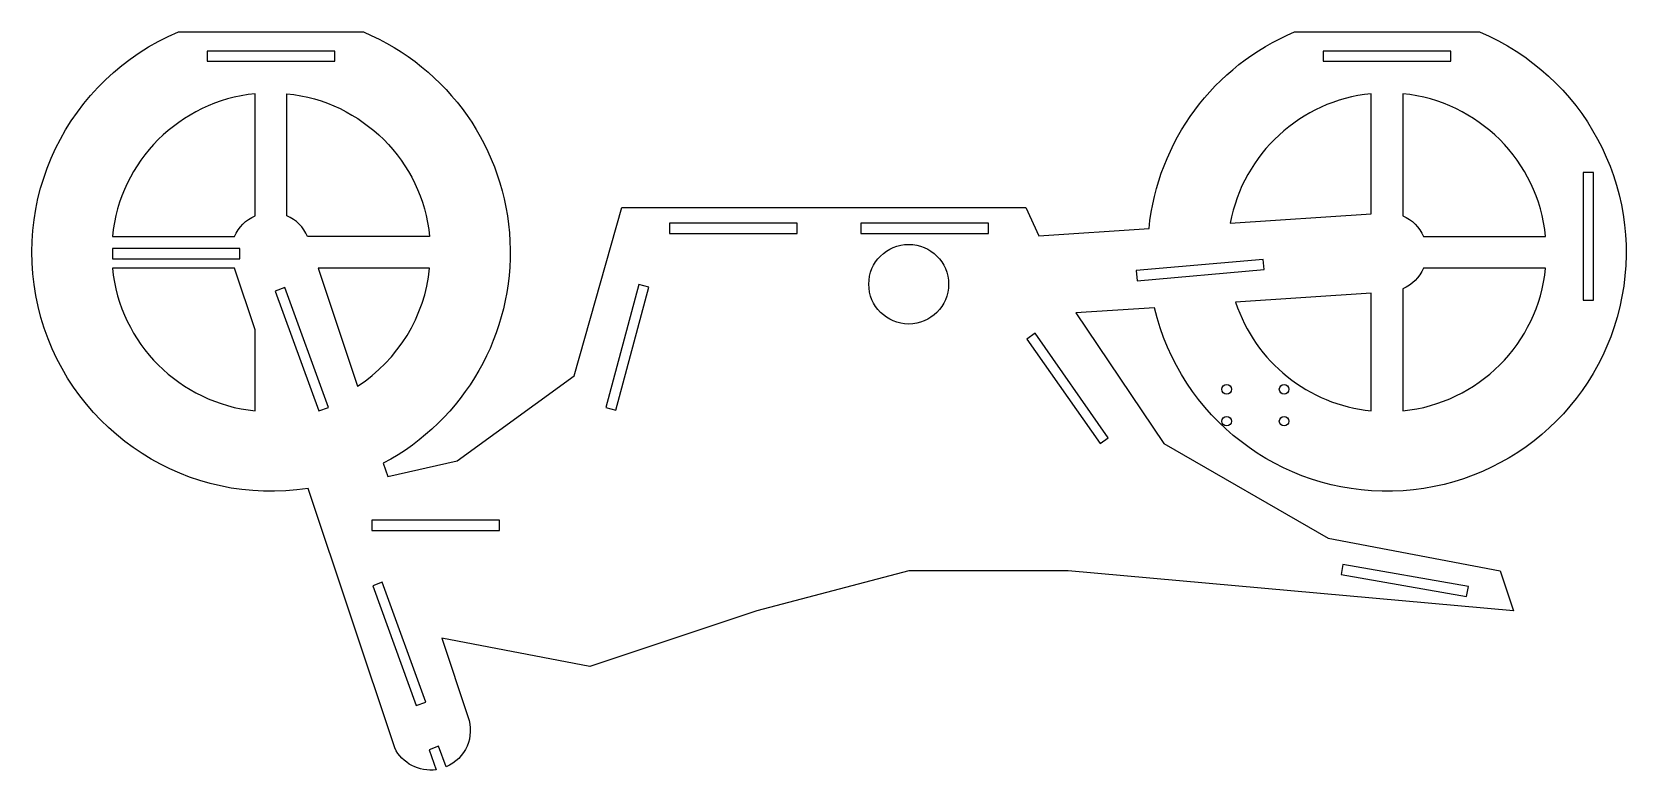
# Model space of a CAD drawing. Header units: millimetres. Extents: x -75 to 425, y -162 to 69.
import ezdxf

# ---------------------------------------------------------------- set-up
doc = ezdxf.new("R2010")
doc.units = ezdxf.units.MM
doc.layers.get('0').update_dxf_attribs({"linetype": 'CONTINUOUS'})

msp = doc.modelspace()

# ---------------------------------------------------------------- linework, layer by layer
for points in [[(-28.98, 69.17), (28.98, 69.17, -0.63256), (35.22, -66.22), (36.6, -70.35), (58.39, -65.48), (95.06, -38.73), (110, 14.11), (236.74, 14.11), (240.86, 5.19), (275.37, 7.46, -0.275258), (321.02, 69.17), (378.98, 69.17, -1.629663), (277.04, -17.39), (252.39, -19.03), (280, -60), (331.52, -89.7), (385.5, -100), (389.67, -112.51), (250, -100), (200, -100), (152.41, -112.51), (100, -130), (53.54, -121.13), (61.74, -145.7, -0.3991), (54.91, -161.5), (52.55, -155.03), (49.57, -156.11), (51.84, -162.36, -0.326693), (38.78, -155.5), (11.61, -74.1, -0.88606)], [(-49.75, 5), (-11.46, 5, -0.189149), (-5, 11.46), (-5, 49.75, 0.356682)], [(5, 49.75, -0.356682), (49.75, 5), (11.46, 5, 0.189149), (5, 11.46)], [(300.84, 9.14), (345, 12.05), (345, 49.75, 0.333286)], [(355, 49.75), (355, 11.46, -0.189149), (361.46, 5), (399.75, 5, 0.356682)], [(-5, -49.75), (-5, -24.34), (-11.46, -5), (-49.75, -5, 0.356682)], [(49.75, -5), (14.79, -5), (27.14, -42, 0.228073)], [(361.46, -5, -0.189149), (355, -11.46), (355, -49.75, 0.356682), (399.75, -5)], [(345, -49.75), (345, -12.86), (302.53, -15.69, 0.296081)]]:
    msp.add_lwpolyline(points, format="xyb", close=True)
for points in [[(-20, 63.17), (-20, 60), (20, 60), (20, 63.17)], [(330, 63.17), (330, 60), (370, 60), (370, 63.17)], [(411.57, -15), (414.75, -15), (414.75, 25), (411.57, 25)], [(125, 9.11), (125, 5.93), (165, 5.93), (165, 9.11)], [(185, 9.11), (185, 5.93), (225, 5.93), (225, 9.11)], [(-49.75, 1.18), (-49.75, -2), (-9.75, -2), (-9.75, 1.18)], [(271.35, -5.76), (271.63, -8.92), (311.48, -5.44), (311.2, -2.27)], [(4.3, -11.08), (1.32, -12.16), (15, -49.75), (17.98, -48.66)], [(118.48, -10.91), (115.41, -10.09), (105.06, -48.73), (108.13, -49.55)], [(239.66, -25.41), (237.06, -27.23), (260, -60), (262.6, -58.18)], [(31.61, -84.1), (31.61, -87.27), (71.61, -87.27), (71.61, -84.1)], [(336.13, -97.95), (335.58, -101.07), (374.97, -108.02), (375.52, -104.89)], [(34.86, -103.54), (31.88, -104.63), (45.56, -142.22), (48.54, -141.13)]]:
    msp.add_lwpolyline(points, close=True)
for centre, radius in [((200, -10), 12.5), ((299.73, -43), 1.5), ((317.73, -43), 1.5), ((299.73, -53), 1.5), ((317.73, -53), 1.5)]:
    msp.add_circle(centre, radius)

doc.saveas('drawing.dxf')
